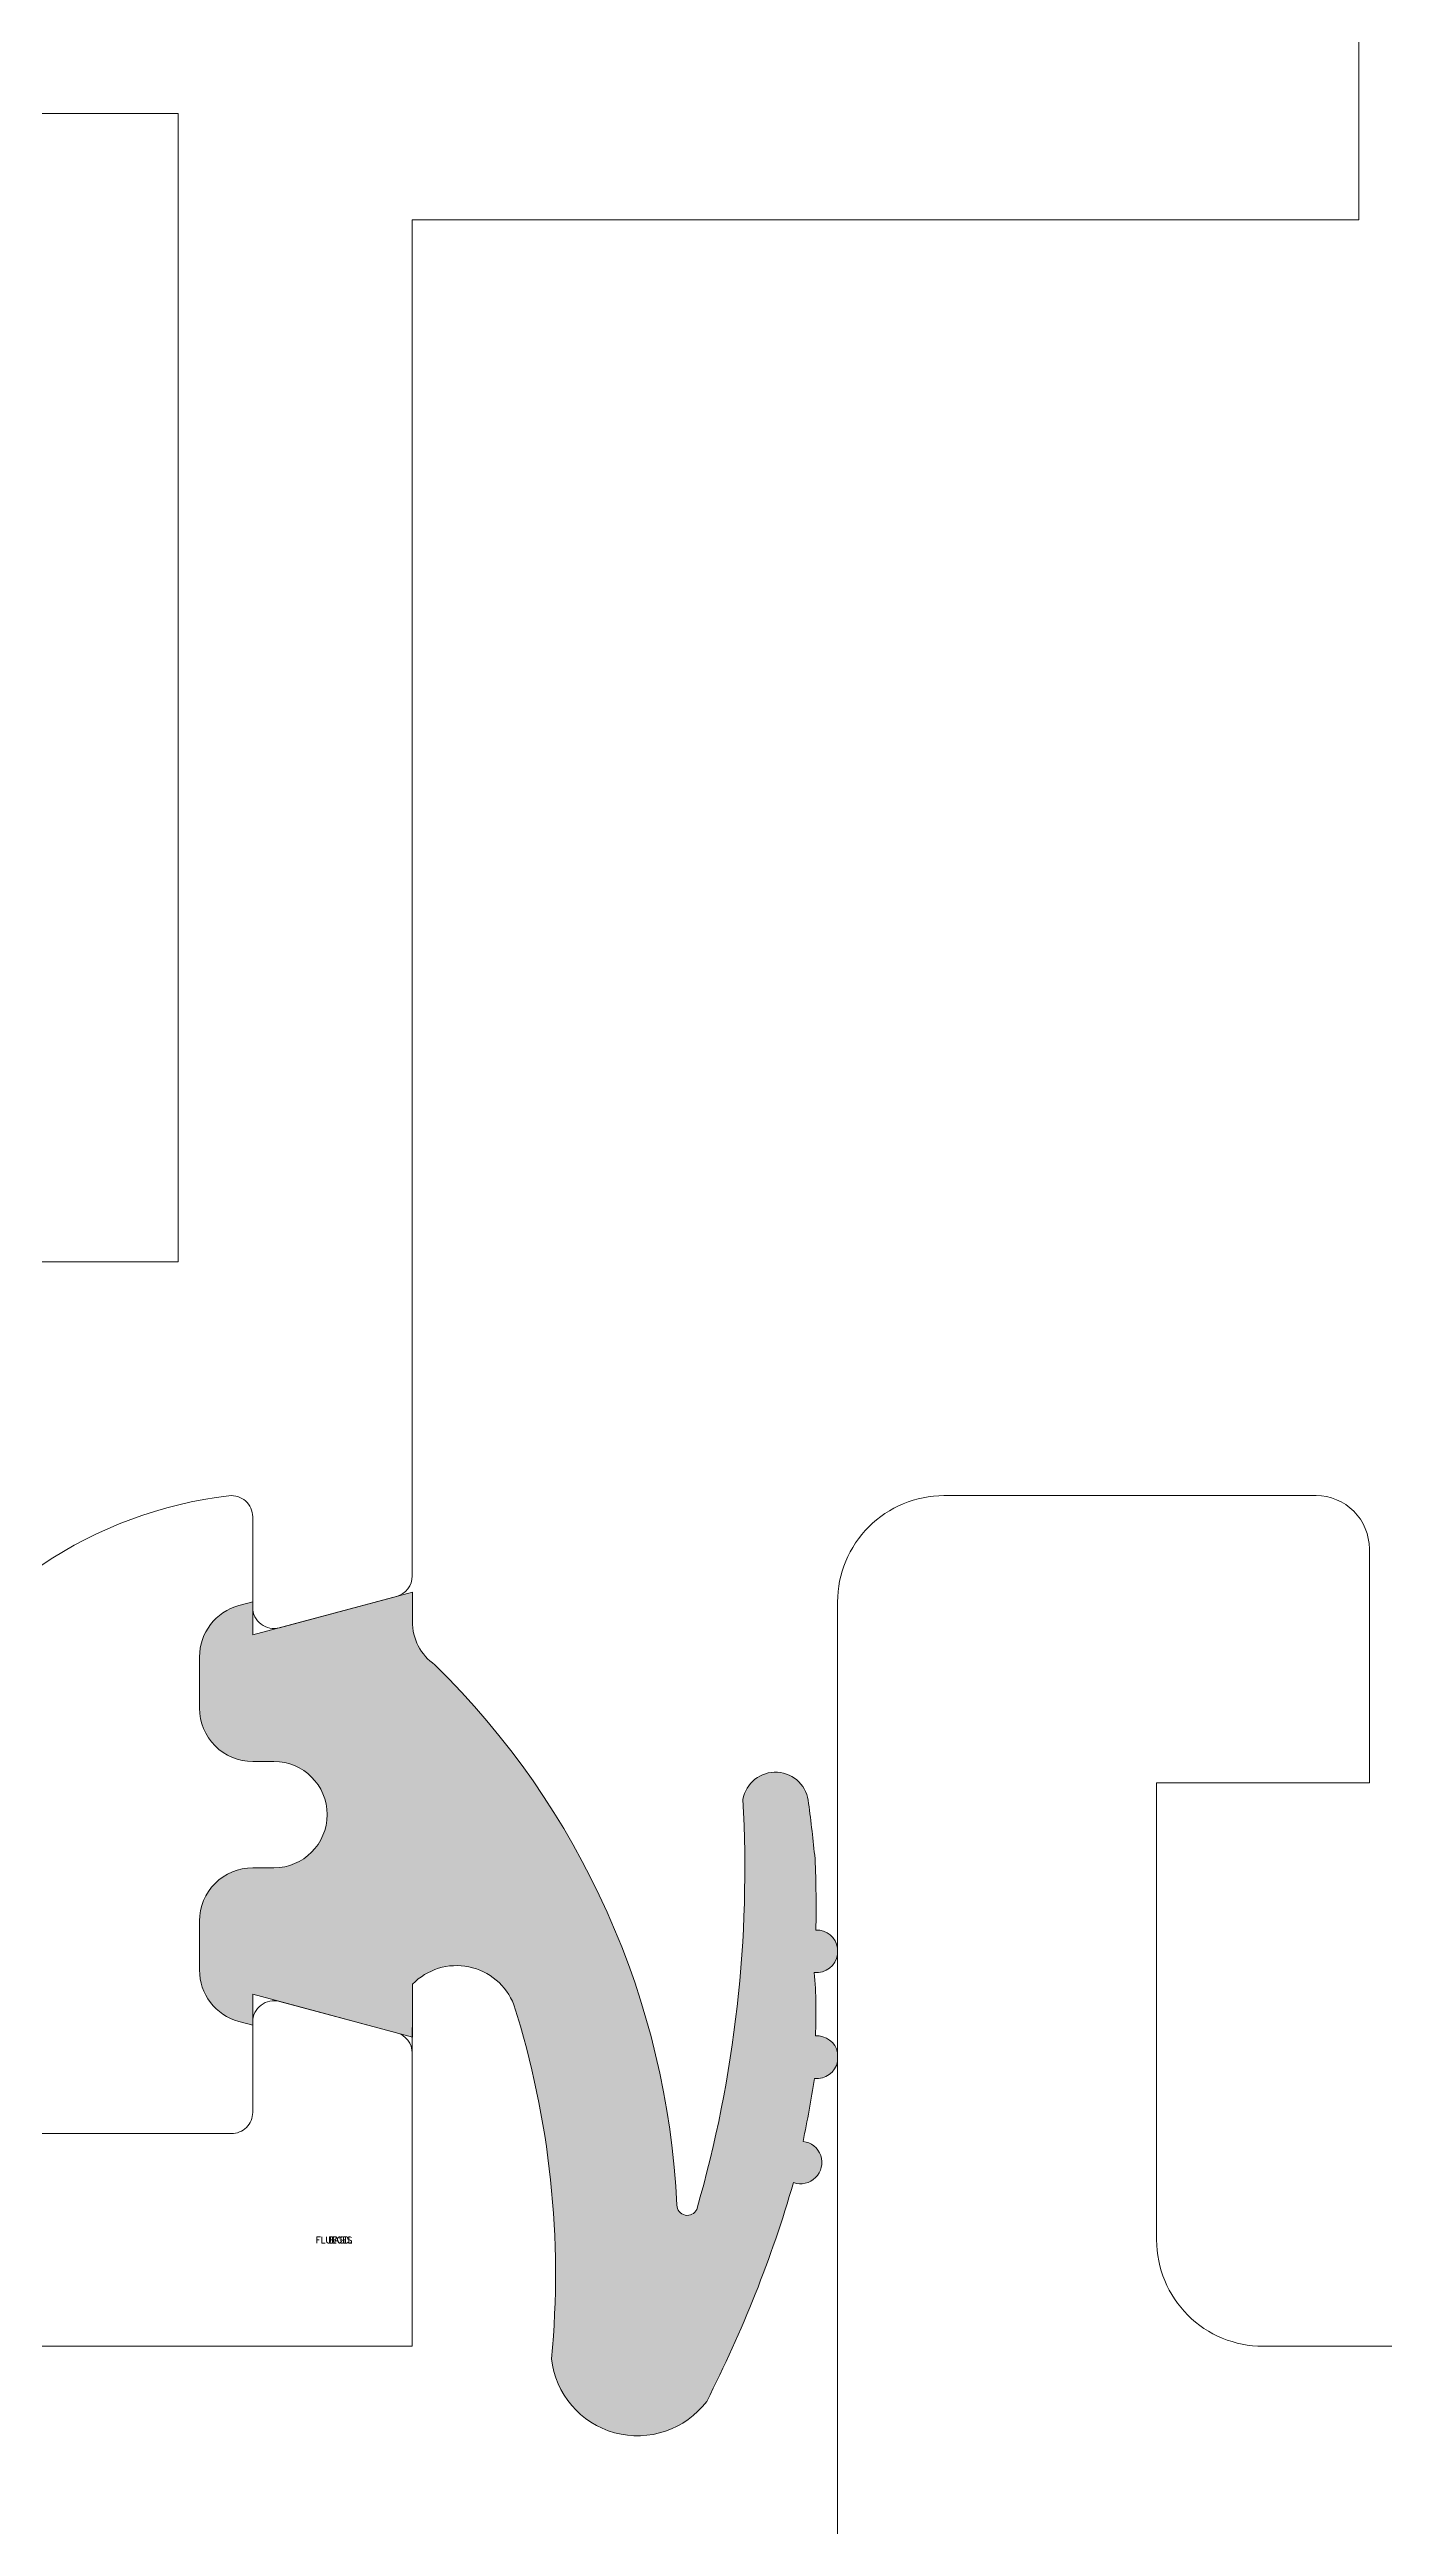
# Model space of a CAD drawing. Header units: millimetres. Extents: x 2715 to 5047, y -920 to 3095.
# Drawn here: x 4053.57 to 4066.12, y 38.46 to 61.76 of the extents above; entities that cross this region are included whole.
import ezdxf

# ---------------------------------------------------------------- set-up
doc = ezdxf.new("R2010")
doc.units = ezdxf.units.MM
doc.header["$MEASUREMENT"] = 0
for name, color, linetype, lineweight in [('0_Pen_No__1', 7, 'Continuous', 13), ('0_Pen_No__141', 7, 'Continuous', 20), ('ASSEMBLY_Pen_No__7', 7, 'Continuous', 35), ('HATCH_STEEL_Pen_No__1', 7, 'Continuous', 13)]:
    doc.layers.add(name, color=color, linetype=linetype, lineweight=lineweight)
doc.styles.add('GENERATED_STYLE_2', font='txt.shx')

msp = doc.modelspace()

# ---------------------------------------------------------------- hatches: boundary and pattern name
at = {"layer": 'HATCH_STEEL_Pen_No__1', "linetype": 'Continuous', "lineweight": 13}
msp.add_hatch(color=7, dxfattribs=at).paths.add_polyline_path([(4060.979, 43.903), (4060.979, 43.842, -0.400954), (4060.76, 43.674, -0.033048), (4060.77, 43.078, -0.370227), (4060.979, 42.919), (4060.979, 42.834, -0.381423), (4060.762, 42.676, -0.013151), (4060.654, 42.084, -1.124232), (4060.564, 41.698, -0.047897), (4059.748, 39.64, -0.678822), (4058.289, 40.041, 0.100762), (4057.935, 43.369, 0.546779), (4056.982, 43.563), (4056.982, 43.066), (4055.479, 43.469), (4055.479, 43.177), (4055.35, 43.212, -0.341309), (4054.979, 43.698), (4054.979, 44.158, -0.414214), (4055.479, 44.658), (4055.679, 44.658, 1), (4055.679, 45.658), (4055.479, 45.658, -0.414214), (4054.979, 46.158), (4054.979, 46.641, -0.339454), (4055.35, 47.124), (4055.479, 47.158), (4055.479, 46.848), (4056.982, 47.25), (4056.982, 46.975, 0.249963), (4057.193, 46.566, -0.189468), (4059.468, 41.485, 0.789891), (4059.655, 41.445, 0.084557), (4060.088, 45.3, -0.888454), (4060.706, 45.264, -0.007198), (4060.767, 44.743, -0.015269), (4060.775, 44.072, -0.379459)])

# ---------------------------------------------------------------- linework, layer by layer
at = {"layer": '0_Pen_No__1', "color": 7, "linetype": 'Continuous', "lineweight": 13}
for q in [(4056.979, 43.156), (4056.979, 43.156), (4053.979, 40.158), (4053.979, 40.158)]:
    msp.add_line((4056.979, 40.158), q, dxfattribs=at)
msp.add_lwpolyline([(4054.779, 61.158), (4047.679, 61.158), (4046.853, 50.358), (4054.779, 50.358)], close=True, dxfattribs=at)
msp.add_lwpolyline([(4055.479, 44.658), (4055.679, 44.658, 1), (4055.679, 45.658), (4055.479, 45.658, -0.414214), (4054.979, 46.158), (4054.979, 46.641, -0.339454), (4055.35, 47.124), (4055.479, 47.158), (4055.479, 46.848), (4056.982, 47.25), (4056.982, 46.975, 0.249963), (4057.193, 46.566, -0.189468), (4059.468, 41.485, 0.789891), (4059.655, 41.445, 0.084557), (4060.088, 45.3, -0.888454), (4060.706, 45.264, -0.007198), (4060.767, 44.743, -0.015269), (4060.775, 44.072, -0.379459), (4060.979, 43.903), (4060.979, 43.89), (4060.979, 43.842, -0.400954), (4060.76, 43.674, -0.033048), (4060.77, 43.078, -0.370227), (4060.979, 42.919), (4060.979, 42.834, -0.381423), (4060.762, 42.676, -0.013151), (4060.654, 42.084, -1.124232), (4060.564, 41.698, -0.047897), (4059.748, 39.64, -0.678822), (4058.289, 40.041, 0.100762), (4057.935, 43.369, 0.546779), (4056.982, 43.563), (4056.982, 43.066), (4055.479, 43.469), (4055.479, 43.177), (4055.35, 43.212, -0.341309), (4054.979, 43.698), (4054.979, 44.158, -0.414214)], format="xyb", close=True, dxfattribs=at)
at = {"layer": '0_Pen_No__141', "color": 7, "linetype": 'Continuous', "lineweight": 20}
for points in [[(4065.879, 62.358), (4065.879, 60.158), (4065.229, 60.158), (4056.979, 60.158), (4056.979, 47.403, -0.339454), (4056.831, 47.21), (4055.731, 46.915, -0.493145), (4055.479, 47.108), (4055.479, 47.958, 0.449186), (4055.256, 48.157, 0.240602), (4052.232, 46.132, 0.127797), (4051.979, 45.158), (4051.979, 42.658, 0.414214), (4052.479, 42.158), (4055.279, 42.158, 0.414214), (4055.479, 42.358), (4055.479, 43.208, -0.493145), (4055.731, 43.401), (4056.831, 43.107, -0.339454), (4056.979, 42.914), (4056.979, 40.158), (4043.979, 40.158, -0.414214), (4039.979, 44.158), (4039.979, 92.651)], [(4060.979, 2.658), (4060.979, 47.158, -0.414214), (4061.979, 48.158), (4065.479, 48.158, -0.414214), (4065.979, 47.658), (4065.979, 45.458), (4063.979, 45.458), (4063.979, 41.158, 0.414214), (4064.979, 40.158), (4069.279, 40.158, 0.34534), (4070.743, 41.301, 0.172154), (4070.667, 42.099), (4070.441, 42.584, -0.030841), (4070.217, 43.158, -0.078412), (4069.979, 44.7), (4069.979, 48.158), (4072.479, 48.158), (4072.479, 46.158), (4071.979, 46.158), (4071.979, 44.158), (4111.379, 44.158), (4122.762, 42.153)]]:
    msp.add_lwpolyline(points, format="xyb", dxfattribs=at)
at = {"layer": 'HATCH_STEEL_Pen_No__1', "color": 7, "linetype": 'Continuous', "lineweight": 13, "flags": 128}
msp.add_lwpolyline([(4060.979, 43.903), (4060.979, 43.842, -0.400954), (4060.76, 43.674, -0.033048), (4060.77, 43.078, -0.370227), (4060.979, 42.919), (4060.979, 42.834, -0.381423), (4060.762, 42.676, -0.013151), (4060.654, 42.084, -1.124232), (4060.564, 41.698, -0.047897), (4059.748, 39.64, -0.678822), (4058.289, 40.041, 0.100762), (4057.935, 43.369, 0.546779), (4056.982, 43.563), (4056.982, 43.066), (4055.479, 43.469), (4055.479, 43.177), (4055.35, 43.212, -0.341309), (4054.979, 43.698), (4054.979, 44.158, -0.414214), (4055.479, 44.658), (4055.679, 44.658, 1), (4055.679, 45.658), (4055.479, 45.658, -0.414214), (4054.979, 46.158), (4054.979, 46.641, -0.339454), (4055.35, 47.124), (4055.479, 47.158), (4055.479, 46.848), (4056.982, 47.25), (4056.982, 46.975, 0.249963), (4057.193, 46.566, -0.189468), (4059.468, 41.485, 0.789891), (4059.655, 41.445, 0.084557), (4060.088, 45.3, -0.888454), (4060.706, 45.264, -0.007198), (4060.767, 44.743, -0.015269), (4060.775, 44.072, -0.379459)], format="xyb", close=True, dxfattribs=at)

# ---------------------------------------------------------------- texts
at = {"layer": 'ASSEMBLY_Pen_No__7', "color": 7, "linetype": 'Continuous', "lineweight": 35, "insert": (4056.415, 41.128), "char_height": 0.06, "attachment_point": 9, "style": 'GENERATED_STYLE_2'}
for s in ['\\A1;{\\pqr;\\Ftxt.shx;FLUEGEL}', '\\A1;{\\pqr;\\Ftxt.shx;BASIS}']:
    msp.add_mtext(s, dxfattribs=at)

doc.saveas('drawing.dxf')
